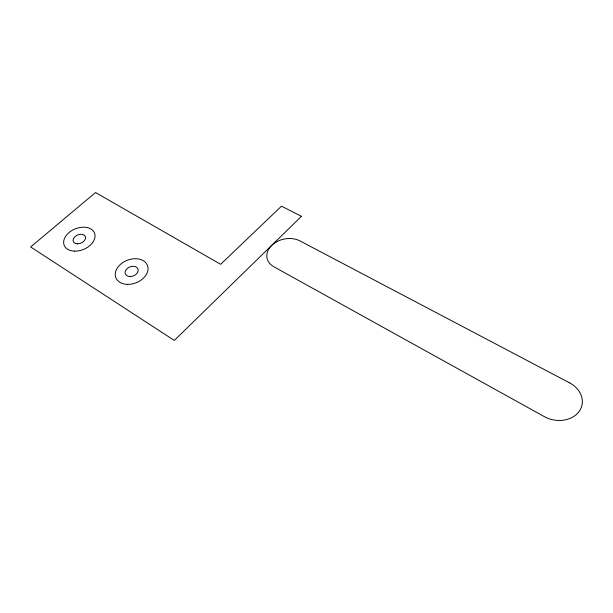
<?xml version="1.0" encoding="UTF-8"?>
<svg xmlns="http://www.w3.org/2000/svg" width="613" height="613" viewBox="0 0 613 613"><rect width="100%" height="100%" fill="white"/><g stroke="black" fill="none" stroke-linecap="round" stroke-linejoin="round"><path stroke-width="0.92" d="M301.45 216.343L174.314 340.437L30.65 246.955L95.544 192.536L220.649 264.31L281.482 206.175L301.45 216.343M569.439 382.773L299.926 240.894A20.467 15.141 -12 0 0 271.536 245.537A20.467 15.141 -12 0 0 273.85 266.762L544.283 416.61A25.394 20.405 11.6 0 0 578.994 411.645A25.394 20.405 11.6 0 0 569.439 382.773M74.556 251.131A16.359 11.08 -22.2 0 0 94.693 233.561A16.359 11.08 -22.2 0 0 68.756 232.81A16.359 11.08 -22.2 0 0 74.556 251.131M127.243 284.363A16.957 12.099 -21.1 0 0 147.534 265.621A16.957 12.099 -21.1 0 0 120.156 264.64A16.957 12.099 -21.1 0 0 127.243 284.363M129.826 276.547A6.781 4.843 -21.1 0 0 138.002 269.084A6.781 4.843 -21.1 0 0 127.067 268.632A6.781 4.843 -21.1 0 0 129.826 276.547M77.384 243.844A6.544 4.429 -22.2 0 0 85.483 236.848A6.544 4.429 -22.2 0 0 75.131 236.488A6.544 4.429 -22.2 0 0 77.384 243.844"/></g></svg>
